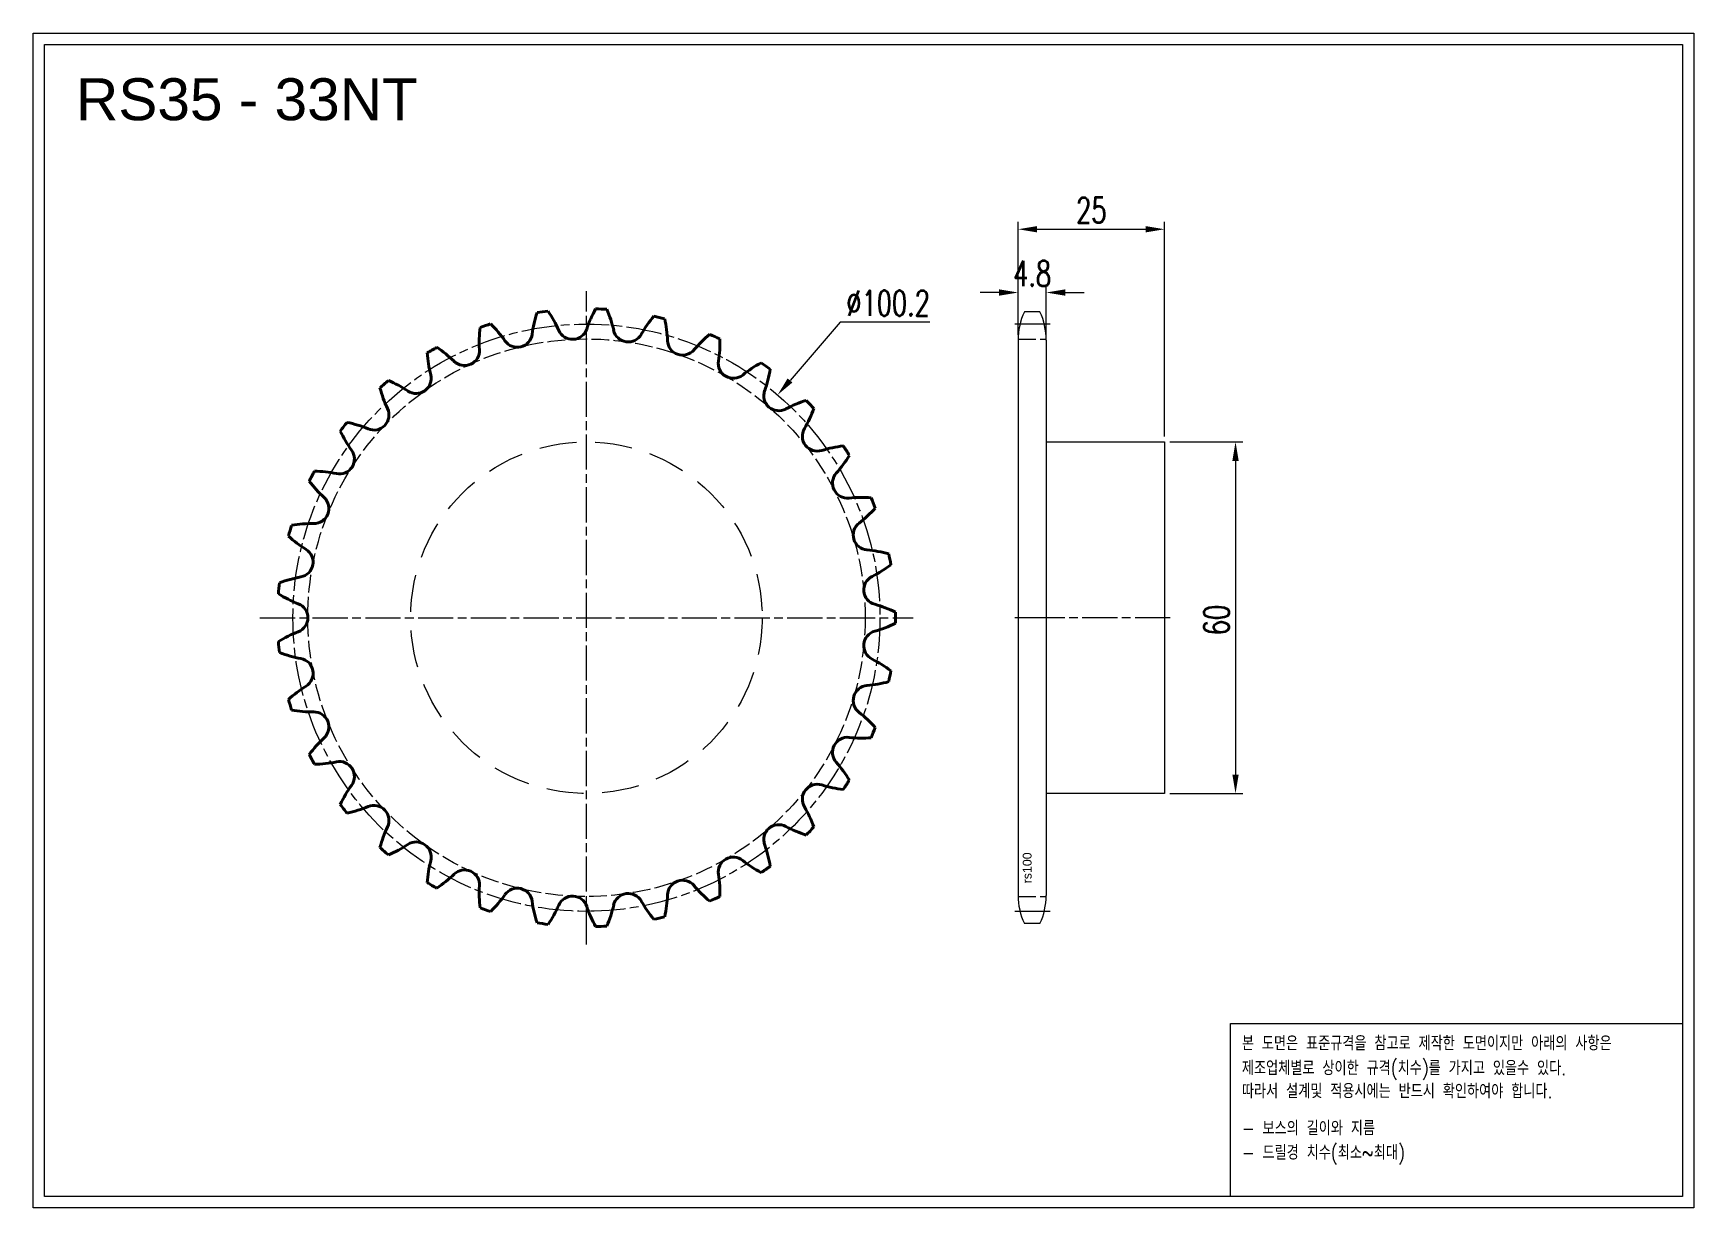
# Model space of a CAD drawing. Header units: millimetres. Extents: x -44045 to -43761, y 1466 to 1666.
import ezdxf

# ---------------------------------------------------------------- set-up
doc = ezdxf.new("R2010")
doc.units = ezdxf.units.MM
for name, pattern in [('AM_ISO02W050', [7.5, 6, -1.5]), ('AM_ISO02W050x2', [3.75, 3, -0.75]), ('AM_ISO08W050', [18, 12, -1.5, 3, -1.5]), ('AM_ISO08W050x2', [9, 6, -0.75, 1.5, -0.75]), ('HIDDEN', [9.525, 6.35, -3.175])]:
    doc.linetypes.add(name, pattern=pattern)
for name, color, linetype, lineweight in [('AM_0N', 7, 'Continuous', 50), ('AM_3N', 6, 'AM_ISO02W050', 25), ('AM_7', 4, 'AM_ISO08W050', 25), ('AM_7N', 4, 'AM_ISO08W050', 25)]:
    doc.layers.add(name, color=color, linetype=linetype, lineweight=lineweight)
doc.layers.add('HL', color=2, linetype='HIDDEN')
doc.layers.add('S-DIM', color=7, linetype='Continuous')
doc.styles.add('HAN', font='ROMANS.shx', dxfattribs={"width": 0.7, "bigfont": 'whgtxt.shx'})
doc.styles.add('HSG', font='SIMPLEX.shx', dxfattribs={"width": 0.7, "bigfont": 'HSG.shx'})
doc.styles.get("Standard").update_dxf_attribs({"font": 'arial.ttf'})
doc.dimstyles.new('APP8', dxfattribs={"dimscale": 1.8, "dimtxt": 2.4, "dimasz": 1.8, "dimexe": 0.7, "dimexo": 0.5, "dimgap": 0.6, "dimtad": 1, "dimtoh": 1, "dimdec": 1, "dimrnd": 0.01, "dimzin": 9, "dimdsep": 46, "dimtxsty": 'HSG', "dimcen": 0, "dimclrd": 1, "dimclre": 1, "dimclrt": 256, "dimazin": 2, "dimtp": 1, "dimtm": 1, "dimtfac": 0.5, "dimtdec": 1, "dimtofl": 0, "dimtmove": 0, "dimatfit": 3, "dimfxl": 0, "dimtvp": 1, "dimtolj": 2, "dimlwd": -1, "dimlwe": -1, "dimarcsym": 0})

# ---------------------------------------------------------------- blocks, each defined once
blk = doc.blocks.new('*D1')
at = {"layer": 'Defpoints', "color": 0, "transparency": 16777216}
for p in [(-43851.59, 1596.38), (-43851.59, 1536.38), (-43839.48, 1536.38)]:
    blk.add_point(p, dxfattribs=at)
at = {"layer": 'S-DIM', "color": 1, "transparency": 16777216}
for p, q in [((-43850.69, 1596.38), (-43838.22, 1596.38)), ((-43839.48, 1593.14), (-43839.48, 1539.62)), ((-43850.69, 1536.38), (-43838.22, 1536.38))]:
    blk.add_line(p, q, dxfattribs=at)
for points in [[(-43840.02, 1593.14), (-43838.94, 1593.14), (-43839.48, 1596.38)], [(-43840.02, 1539.62), (-43838.94, 1539.62), (-43839.48, 1536.38)]]:
    blk.add_solid(points, dxfattribs=at)
at = {"layer": 'S-DIM', "transparency": 16777216, "insert": (-43842.72, 1565.99), "char_height": 4.32, "attachment_point": 5, "rotation": 90, "style": 'HSG'}
blk.add_mtext('\\A2;60', dxfattribs=at)
blk = doc.blocks.new('*D2')
at = {"layer": 'Defpoints', "color": 0, "transparency": 16777216}
for p in [(-43871.79, 1621.86), (-43876.59, 1613.76), (-43871.79, 1613.76)]:
    blk.add_point(p, dxfattribs=at)
at = {"layer": 'S-DIM', "color": 1, "transparency": 16777216}
for p, q in [((-43879.83, 1621.86), (-43883.07, 1621.86)), ((-43876.59, 1614.66), (-43876.59, 1623.12)), ((-43871.79, 1614.66), (-43871.79, 1623.12)), ((-43868.55, 1621.86), (-43865.31, 1621.86))]:
    blk.add_line(p, q, dxfattribs=at)
for points in [[(-43879.83, 1622.4), (-43879.83, 1621.32), (-43876.59, 1621.86)], [(-43868.55, 1622.4), (-43868.55, 1621.32), (-43871.79, 1621.86)]]:
    blk.add_solid(points, dxfattribs=at)
at = {"layer": 'S-DIM', "transparency": 16777216, "insert": (-43874.19, 1625.1), "char_height": 4.32, "attachment_point": 5, "style": 'HSG'}
blk.add_mtext('\\A2;4.8', dxfattribs=at)
blk = doc.blocks.new('*D3')
at = {"layer": 'Defpoints', "color": 0, "transparency": 16777216}
for p in [(-43851.59, 1632.66), (-43876.59, 1613.76), (-43851.59, 1596.38)]:
    blk.add_point(p, dxfattribs=at)
at = {"layer": 'S-DIM', "color": 1, "transparency": 16777216}
for p, q in [((-43876.59, 1614.66), (-43876.59, 1633.92)), ((-43873.35, 1632.66), (-43854.83, 1632.66)), ((-43851.59, 1597.28), (-43851.59, 1633.92))]:
    blk.add_line(p, q, dxfattribs=at)
for points in [[(-43873.35, 1633.2), (-43873.35, 1632.12), (-43876.59, 1632.66)], [(-43854.83, 1633.2), (-43854.83, 1632.12), (-43851.59, 1632.66)]]:
    blk.add_solid(points, dxfattribs=at)
at = {"layer": 'S-DIM', "transparency": 16777216, "insert": (-43864.09, 1635.9), "char_height": 4.32, "attachment_point": 5, "style": 'HSG'}
blk.add_mtext('\\A2;25', dxfattribs=at)
blk = doc.blocks.new('*D4')
at = {"layer": 'Defpoints', "color": 0, "transparency": 16777216}
for p in [(-43917.63, 1604.4), (-43982.89, 1528.36)]:
    blk.add_point(p, dxfattribs=at)
at = {"layer": 'S-DIM', "color": 1, "transparency": 16777216}
for p, q in [((-43906.98, 1616.81), (-43915.52, 1606.86)), ((-43891.64, 1616.81), (-43906.98, 1616.81))]:
    blk.add_line(p, q, dxfattribs=at)
blk.add_solid([(-43915.93, 1607.21), (-43915.11, 1606.51), (-43917.63, 1604.4)], dxfattribs=at)
at = {"layer": 'S-DIM', "transparency": 16777216, "insert": (-43898.77, 1620.05), "char_height": 4.32, "attachment_point": 5, "style": 'HSG'}
blk.add_mtext('\\A2;∅100.2', dxfattribs=at)
blk = doc.blocks.new('notice1')
at = {"color": 4}
blk.add_lwpolyline([(-22142.12, 1735.9), (-22053.8, 1735.9), (-22053.8, 1702.07), (-22142.12, 1702.07)], close=True, dxfattribs=at)
at = {"color": 4, "style": 'HAN', "width": 0.8}
for s, p in [('본 도면은 표준규격을 참고로 제작한 도면이지만 아래의 사항은', (-22139.9, 1730.62)), ('제조업체별로 상이한 규격(치수)를 가지고 있을수 있다.', (-22139.9, 1725.78)), ('따라서 설계및 적용시에는 반드시 확인하여야 합니다.', (-22139.9, 1721.28)), ('- 보스의 길이와 지름', (-22139.9, 1714.03)), ('- 드릴경 치수(최소~최대)', (-22139.9, 1709.27))]:
    blk.add_text(s, height=2.7949, dxfattribs=at).set_placement(p)

msp = doc.modelspace()

# ---------------------------------------------------------------- linework, layer by layer
for p, q in [((-43872.86, 1618.56), (-43875.52, 1618.56)), ((-43876.59, 1613.76), (-43876.59, 1519)), ((-43871.79, 1613.76), (-43871.79, 1519)), ((-43872.86, 1514.2), (-43875.52, 1514.2))]:
    msp.add_line(p, q)
for points in [[(-44044.68, 1666.1), (-43761.27, 1666.1), (-43761.27, 1465.71), (-44044.68, 1465.71)], [(-44042.77, 1664.19), (-43763.18, 1664.19), (-43763.18, 1467.62), (-44042.77, 1467.62)]]:
    msp.add_lwpolyline(points, close=True)
msp.add_lwpolyline([(-43871.79, 1596.38), (-43851.59, 1596.38), (-43851.59, 1536.38), (-43871.79, 1536.38)])
for centre, start, end in [((-43865.29, 1613.76), 154.8633, 180), ((-43883.09, 1613.76), 0, 25.1367), ((-43865.29, 1519), 180, 205.1367), ((-43883.09, 1519), 334.8633, 0)]:
    msp.add_arc(centre, 11.3, start, end)
at = {"layer": 'AM_0N'}
for centre, radius, start, end in [((-43938.39, 1611.88), 21.34, 162.1151, 172.2727), ((-43950.26, 1566.38), 52.73, 97.1553, 99.2084), ((-43974.46, 1606.69), 21.34, 24.0909, 34.2485), ((-43929.99, 1608.81), 21.34, 151.206, 161.3636), ((-43950.26, 1566.38), 52.73, 86.2462, 88.2993), ((-43966.39, 1610.55), 21.34, 13.1818, 23.3394), ((-43947.22, 1613.3), 21.34, 173.0242, 183.1818), ((-43950.26, 1566.38), 52.73, 108.0643, 110.1175), ((-43981.65, 1601.38), 21.34, 35, 45.1576), ((-43952.64, 1616.45), 2.57, 204.0909, 341.3636), ((-43922.33, 1604.21), 21.34, 140.2969, 150.4545), ((-43950.26, 1566.38), 52.73, 75.3371, 77.3902), ((-43957.74, 1612.8), 21.34, 2.2727, 12.4303), ((-43962.07, 1615.09), 2.57, 215, 352.2727), ((-43943.12, 1616), 2.57, 193.1818, 330.4545), ((-43933.86, 1613.75), 2.57, 182.2727, 319.5455), ((-43915.67, 1598.24), 21.34, 129.3878, 139.5455), ((-43950.26, 1566.38), 52.73, 64.428, 66.4811), ((-43948.82, 1613.38), 21.34, 351.3636, 1.5213), ((-43950.26, 1566.38), 52.73, 118.9734, 121.0266), ((-43956.15, 1613.03), 21.34, 183.9333, 194.0909), ((-43987.71, 1594.81), 21.34, 45.9091, 56.0667), ((-43971.08, 1611.98), 2.57, 225.9091, 3.1818), ((-43925.19, 1609.79), 2.57, 171.3636, 308.6364), ((-43910.27, 1591.12), 21.34, 118.4787, 128.6364), ((-43950.26, 1566.38), 52.73, 53.5189, 55.572), ((-43979.33, 1607.21), 2.57, 236.8182, 14.0909), ((-43939.95, 1612.26), 21.34, 340.4545, 350.6122), ((-43950.26, 1566.38), 52.73, 129.8825, 131.9357), ((-43964.87, 1611.07), 21.34, 194.8424, 205), ((-43992.41, 1587.21), 21.34, 56.8182, 66.9758), ((-43917.43, 1604.26), 2.57, 160.4545, 297.7273), ((-43986.54, 1600.97), 2.57, 247.7273, 25), ((-43906.31, 1583.11), 21.34, 107.5697, 117.7273), ((-43931.46, 1609.48), 21.34, 329.5455, 339.7031), ((-43950.26, 1566.38), 52.73, 42.6098, 44.6629), ((-43950.26, 1566.38), 52.73, 140.7916, 142.8447), ((-43995.59, 1578.85), 21.34, 67.7273, 77.8849), ((-43910.85, 1597.37), 2.57, 149.5455, 286.8182), ((-43973.07, 1607.5), 21.34, 205.7515, 215.9091), ((-43903.94, 1574.49), 21.34, 96.6606, 106.8182), ((-43950.26, 1566.38), 52.73, 31.7007, 33.7538), ((-43992.43, 1593.48), 2.57, 258.6364, 35.9091), ((-43923.64, 1605.14), 21.34, 318.6364, 328.794), ((-43950.26, 1566.38), 52.73, 151.7007, 153.7538), ((-43997.14, 1570.05), 21.34, 78.6364, 88.794), ((-43905.7, 1589.35), 2.57, 138.6364, 275.9091), ((-43980.44, 1602.44), 21.34, 216.6606, 226.8182), ((-43996.79, 1585.01), 2.57, 269.5455, 46.8182), ((-43903.24, 1565.57), 21.34, 85.7515, 95.9091), ((-43916.79, 1599.41), 21.34, 307.7273, 317.8849), ((-43950.26, 1566.38), 52.73, 20.7916, 22.8447), ((-43950.26, 1566.38), 52.73, 162.6098, 164.6629), ((-43996.98, 1561.11), 21.34, 89.5455, 99.7031), ((-43902.16, 1580.5), 2.57, 127.7273, 265), ((-43986.72, 1596.07), 21.34, 227.5697, 237.7273), ((-43999.48, 1575.87), 2.57, 280.4545, 57.7273), ((-43904.24, 1556.69), 21.34, 74.8424, 85), ((-43950.26, 1566.38), 52.73, 9.8825, 11.9357), ((-43995.14, 1552.36), 21.34, 100.4545, 110.6122), ((-43900.36, 1571.14), 2.57, 116.8182, 254.0909), ((-43911.14, 1592.47), 21.34, 296.8182, 306.9758), ((-43950.26, 1566.38), 52.73, 173.5189, 175.572), ((-43991.68, 1588.64), 21.34, 238.4787, 248.6364), ((-44000.38, 1566.38), 2.57, 291.3636, 68.6364), ((-43906.91, 1548.16), 21.34, 63.9333, 74.0909), ((-43950.26, 1566.38), 52.73, 358.9734, 1.0266), ((-43906.91, 1584.6), 21.34, 285.9091, 296.0667), ((-43991.68, 1544.12), 21.34, 111.3636, 121.5213), ((-43950.26, 1566.38), 52.73, 184.428, 186.4811), ((-43900.36, 1561.61), 2.57, 105.9091, 243.1818), ((-43995.14, 1580.4), 21.34, 249.3878, 259.5455), ((-43999.48, 1556.89), 2.57, 302.2727, 79.5455), ((-43911.14, 1540.28), 21.34, 53.0242, 63.1818), ((-43950.26, 1566.38), 52.73, 348.0643, 350.1175), ((-43986.72, 1536.68), 21.34, 122.2727, 132.4303), ((-43902.16, 1552.26), 2.57, 95, 232.2727), ((-43904.24, 1576.07), 21.34, 275, 285.1576), ((-43950.26, 1566.38), 52.73, 195.3371, 197.3902), ((-43996.98, 1571.65), 21.34, 260.2969, 270.4545), ((-43996.79, 1547.75), 2.57, 313.1818, 90.4545), ((-43916.79, 1533.35), 21.34, 42.1151, 52.2727), ((-43950.26, 1566.38), 52.73, 337.1553, 339.2084), ((-43980.44, 1530.32), 21.34, 133.1818, 143.3394), ((-43905.7, 1543.41), 2.57, 84.0909, 221.3636), ((-43903.24, 1567.18), 21.34, 264.0909, 274.2485), ((-43950.26, 1566.38), 52.73, 206.2462, 208.2993), ((-43997.14, 1562.71), 21.34, 271.206, 281.3636), ((-43992.43, 1539.28), 2.57, 324.0909, 101.3636), ((-43923.64, 1527.61), 21.34, 31.206, 41.3636), ((-43973.07, 1525.26), 21.34, 144.0909, 154.2485), ((-43910.85, 1535.39), 2.57, 73.1818, 210.4545), ((-43903.94, 1558.27), 21.34, 253.1818, 263.3394), ((-43950.26, 1566.38), 52.73, 326.2462, 328.2993), ((-43950.26, 1566.38), 52.73, 217.1553, 219.2084), ((-43995.59, 1553.91), 21.34, 282.1151, 292.2727), ((-43986.54, 1531.79), 2.57, 335, 112.2727), ((-43931.46, 1523.28), 21.34, 20.2969, 30.4545), ((-43964.87, 1521.69), 21.34, 155, 165.1576), ((-43917.43, 1528.5), 2.57, 62.2727, 199.5455), ((-43906.31, 1549.65), 21.34, 242.2727, 252.4303), ((-43950.26, 1566.38), 52.73, 315.3371, 317.3902), ((-43992.41, 1545.55), 21.34, 293.0242, 303.1818), ((-43979.33, 1525.55), 2.57, 345.9091, 123.1818), ((-43939.95, 1520.5), 21.34, 9.3878, 19.5455), ((-43950.26, 1566.38), 52.73, 228.0643, 230.1175), ((-43956.15, 1519.73), 21.34, 165.9091, 176.0667), ((-43925.19, 1522.97), 2.57, 51.3636, 188.6364), ((-43910.27, 1541.64), 21.34, 231.3636, 241.5213), ((-43987.71, 1537.95), 21.34, 303.9333, 314.0909), ((-43971.08, 1520.78), 2.57, 356.8182, 134.0909), ((-43948.82, 1519.38), 21.34, 358.4787, 8.6364), ((-43950.26, 1566.38), 52.73, 304.428, 306.4811), ((-43950.26, 1566.38), 52.73, 238.9734, 241.0266), ((-43947.22, 1519.45), 21.34, 176.8182, 186.9758), ((-43981.65, 1531.37), 21.34, 314.8424, 325), ((-43962.07, 1517.66), 2.57, 7.7273, 145), ((-43943.12, 1516.76), 2.57, 29.5455, 166.8182), ((-43957.74, 1519.96), 21.34, 347.5697, 357.7273), ((-43933.86, 1519.01), 2.57, 40.4545, 177.7273), ((-43915.67, 1534.52), 21.34, 220.4545, 230.6122), ((-43950.26, 1566.38), 52.73, 249.8825, 251.9357), ((-43938.39, 1520.88), 21.34, 187.7273, 197.8849), ((-43974.46, 1526.06), 21.34, 325.7515, 335.9091), ((-43952.64, 1516.31), 2.57, 18.6364, 155.9091), ((-43929.99, 1523.95), 21.34, 198.6364, 208.794), ((-43966.39, 1522.21), 21.34, 336.6606, 346.8182), ((-43922.33, 1528.55), 21.34, 209.5455, 219.7031), ((-43950.26, 1566.38), 52.73, 293.5189, 295.572), ((-43950.26, 1566.38), 52.73, 260.7916, 262.8447), ((-43950.26, 1566.38), 52.73, 271.7007, 273.7538), ((-43950.26, 1566.38), 52.73, 282.6098, 284.6629)]:
    msp.add_arc(centre, radius, start, end, dxfattribs=at)
at = {"layer": 'AM_3N', "linetype": 'AM_ISO02W050x2'}
for p, q in [((-43876.59, 1613.92), (-43871.79, 1613.92)), ((-43876.59, 1518.84), (-43871.79, 1518.84))]:
    msp.add_line(p, q, dxfattribs=at)
msp.add_circle((-43950.26, 1566.38), 47.56, dxfattribs=at)
at = {"layer": 'AM_7', "linetype": 'AM_ISO08W050x2'}
for p, q in [((-43871.13, 1616.48), (-43877.25, 1616.48)), ((-43871.13, 1566.38), (-43877.25, 1566.38)), ((-43850.63, 1566.38), (-43877.25, 1566.38)), ((-43871.13, 1516.28), (-43877.25, 1516.28))]:
    msp.add_line(p, q, dxfattribs=at)
msp.add_circle((-43950.26, 1566.38), 50.1, dxfattribs=at)
at = {"layer": 'AM_7N', "linetype": 'AM_ISO08W050x2'}
for p, q in [((-43950.26, 1510.65), (-43950.26, 1622.11)), ((-44005.99, 1566.38), (-43894.52, 1566.38))]:
    msp.add_line(p, q, dxfattribs=at)
at = {"layer": 'HL'}
msp.add_circle((-43950.26, 1566.38), 30, dxfattribs=at)

# ---------------------------------------------------------------- block references
at = {"xscale": 0.8735999999999999, "yscale": 0.8735999999999999, "zscale": 0.8735999999999999}
msp.add_blockref('notice1', (-24496.98, -19.31), dxfattribs=at)

# ---------------------------------------------------------------- texts
msp.add_text('RS35 - 33NT', height=7.1569).set_placement((-44037.38, 1651.26))
at = {"insert": (-43875.8, 1521.06), "char_height": 1.512, "width": 6.5009, "attachment_point": 1, "rotation": 90}
msp.add_mtext('rs100', dxfattribs=at)

# ---------------------------------------------------------------- dimensions: what is measured, and where the dimension line sits
at = {"layer": 'S-DIM'}
dim = msp.add_linear_dim(base=(-43851.59, 1632.66), p1=(-43876.59, 1613.76), p2=(-43851.59, 1596.38), dimstyle='APP8', dxfattribs=at)
dim.commit()
dim.dimension.update_dxf_attribs({"geometry": '*D3', "text_midpoint": (-43864.09, 1635.9)})
dim = msp.add_linear_dim(base=(-43871.79, 1621.86), p1=(-43876.59, 1613.76), p2=(-43871.79, 1613.76), dimstyle='APP8', dxfattribs=at)
dim.commit()
dim.dimension.update_dxf_attribs({"geometry": '*D2', "text_midpoint": (-43874.19, 1621.86), "dimtype": 128})
dim = msp.add_diameter_dim_2p(p1=(-43982.89, 1528.36), p2=(-43917.63, 1604.4), dimstyle='APP8', dxfattribs=at)
dim.commit()
dim.dimension.update_dxf_attribs({"geometry": '*D4', "text_midpoint": (-43898.77, 1616.81), "dimtype": 131})
dim = msp.add_linear_dim(base=(-43839.48, 1536.38), p1=(-43851.59, 1596.38), p2=(-43851.59, 1536.38), angle=90, dimstyle='APP8', dxfattribs=at)
dim.commit()
dim.dimension.update_dxf_attribs({"geometry": '*D1', "text_midpoint": (-43839.48, 1565.99), "dimtype": 128})

doc.saveas('drawing.dxf')
